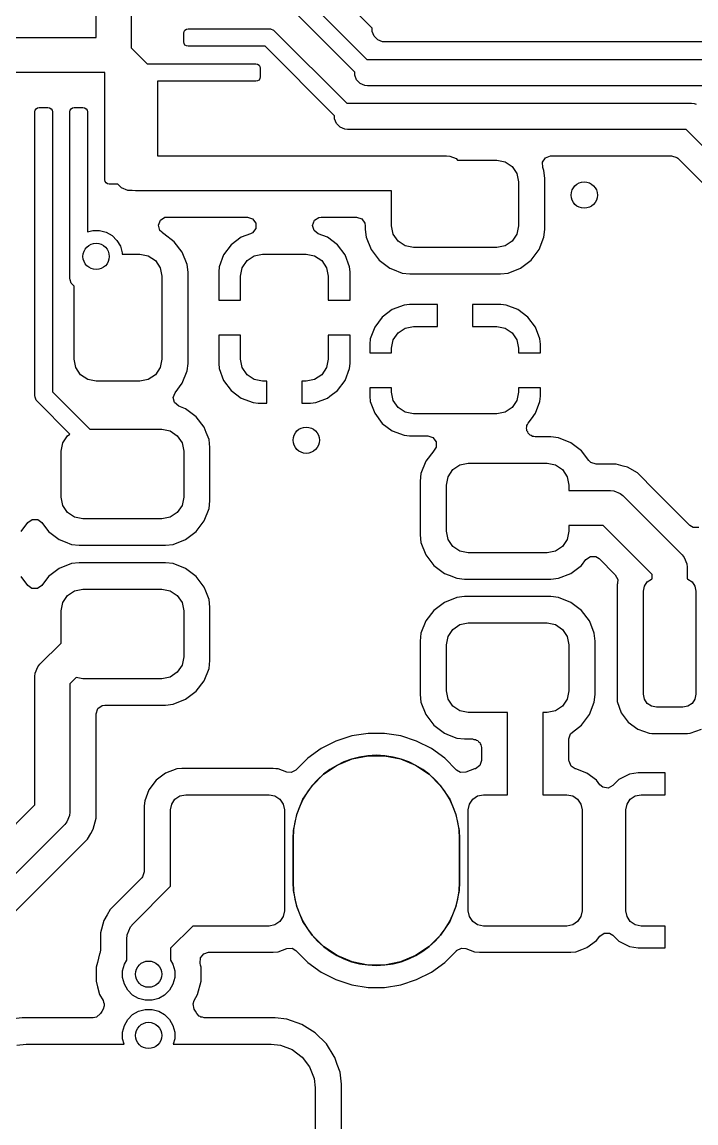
# Model space of a CAD drawing. Extents: x 0.23 to 2.17, y 0.23 to 2.17.
# Drawn here: x 1.2935 to 1.5965, y 0.5354 to 1.0306 of the extents above; entities that cross this region are included whole.
import ezdxf

# ---------------------------------------------------------------- set-up
doc = ezdxf.new("R2010")
doc.units = 0
doc.header["$MEASUREMENT"] = 0
doc.layers.add('BLACK', color=7, linetype='CONTINUOUS')

msp = doc.modelspace()

# ---------------------------------------------------------------- linework, layer by layer
at = {"layer": 'BLACK', "linetype": 'CONTINUOUS'}
for p, q in [((1.32677, 1.02362), (1.32677, 1.15354)), ((1.34252, 1.14173), (1.34252, 1.01901)), ((1.4509, 1.02778), (1.4275, 1.05118)), ((1.42011, 1.04215), (1.44851, 1.01375)), ((1.44303, 1.0081), (1.41569, 1.03543)), ((1.36614, 1.02559), (1.36629, 1.02634)), ((1.36614, 1.02165), (1.36614, 1.02559)), ((1.36629, 1.02634), (1.36672, 1.02698)), ((1.36672, 1.02698), (1.36736, 1.02741)), ((1.36736, 1.02741), (1.36811, 1.02756)), ((1.36811, 1.02756), (1.39862, 1.02756)), ((1.39862, 1.02756), (1.40438, 1.02756)), ((1.40438, 1.02756), (1.40515, 1.02748)), ((1.40515, 1.02748), (1.40657, 1.0269)), ((1.40657, 1.0269), (1.40717, 1.02641)), ((1.40717, 1.02641), (1.43951, 0.99406)), ((1.4509, 1.02641), (1.4509, 1.02778)), ((1.45178, 1.02428), (1.4509, 1.02641)), ((1.1883, 1.02362), (1.32677, 1.02362)), ((1.36629, 1.0209), (1.36614, 1.02165)), ((1.36672, 1.02026), (1.36629, 1.0209)), ((1.36736, 1.01983), (1.36672, 1.02026)), ((1.45341, 1.02265), (1.45178, 1.02428)), ((1.45554, 1.02177), (1.45341, 1.02265)), ((1.45669, 1.02165), (1.45554, 1.02177)), ((1.87106, 1.02165), (1.45669, 1.02165)), ((1.34252, 1.01901), (1.34972, 1.01181)), ((1.36811, 1.01969), (1.36736, 1.01983)), ((1.38337, 1.01969), (1.36811, 1.01969)), ((1.40275, 1.01969), (1.38337, 1.01969)), ((1.43403, 0.98841), (1.40275, 1.01969)), ((1.34972, 1.01181), (1.38337, 1.01181)), ((1.38337, 1.01181), (1.39862, 1.01181)), ((1.39862, 1.01181), (1.39938, 1.01166)), ((1.39938, 1.01166), (1.40001, 1.01123)), ((1.40001, 1.01123), (1.40044, 1.0106)), ((1.40044, 1.0106), (1.40059, 1.00984)), ((1.44851, 1.01375), (1.44882, 1.01378)), ((1.44882, 1.01378), (1.64961, 1.01378)), ((1.33071, 1.00787), (1.25984, 1.00787)), ((1.33071, 0.99016), (1.33071, 1.00787)), ((1.40059, 1.00591), (1.40044, 1.00515)), ((1.40059, 1.00984), (1.40059, 1.00591)), ((1.44303, 1.00672), (1.44303, 1.0081)), ((1.44391, 1.00459), (1.44303, 1.00672)), ((1.36811, 1.00394), (1.35433, 1.00394)), ((1.35433, 1.00394), (1.35433, 0.99016)), ((1.39862, 1.00394), (1.36811, 1.00394)), ((1.39938, 1.00409), (1.39862, 1.00394)), ((1.40001, 1.00451), (1.39938, 1.00409)), ((1.40044, 1.00515), (1.40001, 1.00451)), ((1.44554, 1.00296), (1.44391, 1.00459)), ((1.44767, 1.00208), (1.44554, 1.00296)), ((1.44882, 1.00197), (1.44767, 1.00208)), ((1.64716, 1.00197), (1.44882, 1.00197)), ((1.29921, 0.99016), (1.29936, 0.99091)), ((1.29936, 0.99091), (1.29979, 0.99155)), ((1.29979, 0.99155), (1.30043, 0.99198)), ((1.30043, 0.99198), (1.30118, 0.99213)), ((1.30118, 0.99213), (1.30512, 0.99213)), ((1.30512, 0.99213), (1.30587, 0.99198)), ((1.30587, 0.99198), (1.30651, 0.99155)), ((1.30651, 0.99155), (1.30694, 0.99091)), ((1.30694, 0.99091), (1.30709, 0.99016)), ((1.31496, 0.99016), (1.31511, 0.99091)), ((1.31511, 0.99091), (1.31554, 0.99155)), ((1.31554, 0.99155), (1.31618, 0.99198)), ((1.31618, 0.99198), (1.31693, 0.99213)), ((1.31693, 0.99213), (1.32087, 0.99213)), ((1.32087, 0.99213), (1.32162, 0.99198)), ((1.32162, 0.99198), (1.32226, 0.99155)), ((1.32226, 0.99155), (1.32268, 0.99091)), ((1.32268, 0.99091), (1.32283, 0.99016)), ((1.43951, 0.99406), (1.43982, 0.99409)), ((1.43982, 0.99409), (1.59449, 0.99409)), ((1.59449, 0.99409), (1.59564, 0.99398)), ((1.59564, 0.99398), (1.59652, 0.99362)), ((1.29921, 0.9749), (1.29921, 0.99016)), ((1.30709, 0.99016), (1.30709, 0.9749)), ((1.31496, 0.9749), (1.31496, 0.99016)), ((1.32283, 0.99016), (1.32283, 0.9749)), ((1.33071, 0.95965), (1.33071, 0.99016)), ((1.35433, 0.99016), (1.35433, 0.97047)), ((1.43403, 0.98704), (1.43403, 0.98841)), ((1.43491, 0.98491), (1.43403, 0.98704)), ((1.43654, 0.98328), (1.43491, 0.98491)), ((1.43867, 0.9824), (1.43654, 0.98328)), ((1.43982, 0.98228), (1.43867, 0.9824)), ((1.59204, 0.98228), (1.43982, 0.98228)), ((1.6974, 0.87693), (1.59204, 0.98228)), ((1.29921, 0.8627), (1.29921, 0.9749)), ((1.30709, 0.9749), (1.30709, 0.86433)), ((1.31496, 0.91535), (1.31496, 0.9749)), ((1.32283, 0.9749), (1.32283, 0.93627)), ((1.35433, 0.97047), (1.48425, 0.97047)), ((1.48425, 0.97047), (1.48579, 0.97032)), ((1.48579, 0.97032), (1.48863, 0.96915)), ((1.48863, 0.96915), (1.48927, 0.9685)), ((1.48927, 0.9685), (1.50689, 0.9685)), ((1.50689, 0.9685), (1.51066, 0.96775)), ((1.51066, 0.96775), (1.51385, 0.96562)), ((1.51385, 0.96562), (1.51598, 0.96243)), ((1.52749, 0.96753), (1.52878, 0.96956)), ((1.52764, 0.96513), (1.52749, 0.96753)), ((1.52878, 0.96956), (1.53102, 0.97045)), ((1.53102, 0.97045), (1.53126, 0.97045)), ((1.53126, 0.97045), (1.58553, 0.97045)), ((1.58553, 0.97045), (1.58782, 0.96971)), ((1.58782, 0.96971), (1.58828, 0.96931)), ((1.58828, 0.96931), (1.69068, 0.86691)), ((1.51598, 0.96243), (1.51673, 0.95866)), ((1.52814, 0.96384), (1.52764, 0.96513)), ((1.52856, 0.96036), (1.52814, 0.96384)), ((1.33086, 0.95889), (1.33071, 0.95965)), ((1.33129, 0.95825), (1.33086, 0.95889)), ((1.33192, 0.95783), (1.33129, 0.95825)), ((1.33268, 0.95768), (1.33192, 0.95783)), ((1.33652, 0.95768), (1.33268, 0.95768)), ((1.33815, 0.95605), (1.33652, 0.95768)), ((1.34098, 0.95488), (1.33815, 0.95605)), ((1.51673, 0.95866), (1.51673, 0.93898)), ((1.52856, 0.93728), (1.52856, 0.96036)), ((1.34295, 0.95488), (1.34098, 0.95488)), ((1.34449, 0.95472), (1.34295, 0.95488)), ((1.45965, 0.95472), (1.34449, 0.95472)), ((1.45965, 0.93898), (1.45965, 0.95472)), ((1.35481, 0.93924), (1.3557, 0.94148)), ((1.3557, 0.94148), (1.35773, 0.94277)), ((1.35773, 0.94277), (1.3587, 0.94289)), ((1.3587, 0.94289), (1.39484, 0.94289)), ((1.39484, 0.94289), (1.39713, 0.94215)), ((1.39713, 0.94215), (1.39855, 0.9402)), ((1.4241, 0.93916), (1.42494, 0.94142)), ((1.42494, 0.94142), (1.42695, 0.94275)), ((1.42695, 0.94275), (1.428, 0.94289)), ((1.428, 0.94289), (1.44392, 0.94289)), ((1.44392, 0.94289), (1.44621, 0.94215)), ((1.44621, 0.94215), (1.44762, 0.9402)), ((1.32283, 0.93627), (1.32523, 0.93691)), ((1.32523, 0.93691), (1.32831, 0.93691)), ((1.32831, 0.93691), (1.33129, 0.93611)), ((1.33129, 0.93611), (1.33396, 0.93457)), ((1.35542, 0.9369), (1.35481, 0.93924)), ((1.35699, 0.93561), (1.35542, 0.9369)), ((1.39855, 0.93779), (1.39713, 0.93584)), ((1.39855, 0.9402), (1.39855, 0.93779)), ((1.42475, 0.93684), (1.4241, 0.93916)), ((1.42663, 0.93534), (1.42475, 0.93684)), ((1.44762, 0.9402), (1.44781, 0.939)), ((1.44781, 0.939), (1.44781, 0.93728)), ((1.44781, 0.93728), (1.44823, 0.9338)), ((1.46039, 0.93521), (1.45965, 0.93898)), ((1.51673, 0.93898), (1.51598, 0.93521)), ((1.52814, 0.9338), (1.52856, 0.93728)), ((1.33396, 0.93457), (1.33614, 0.93239)), ((1.33614, 0.93239), (1.33768, 0.92972)), ((1.35695, 0.93554), (1.35699, 0.93561)), ((1.35718, 0.93541), (1.35695, 0.93554)), ((1.36193, 0.93181), (1.35718, 0.93541)), ((1.35718, 0.93541), (1.35718, 0.93541)), ((1.36553, 0.92706), (1.36193, 0.93181)), ((1.39204, 0.93379), (1.38751, 0.9304)), ((1.3962, 0.93534), (1.39204, 0.93379)), ((1.39204, 0.93379), (1.39204, 0.93379)), ((1.39713, 0.93584), (1.3962, 0.93534)), ((1.43079, 0.93379), (1.42663, 0.93534)), ((1.43532, 0.9304), (1.43079, 0.93379)), ((1.43079, 0.93379), (1.43079, 0.93379)), ((1.44823, 0.9338), (1.45042, 0.92825)), ((1.46253, 0.93202), (1.46039, 0.93521)), ((1.46572, 0.92988), (1.46253, 0.93202)), ((1.51385, 0.93202), (1.51066, 0.92988)), ((1.51598, 0.93521), (1.51385, 0.93202)), ((1.52596, 0.92825), (1.52814, 0.9338)), ((1.33768, 0.92972), (1.33848, 0.92674)), ((1.33848, 0.92674), (1.33848, 0.92618)), ((1.33848, 0.92618), (1.34646, 0.92618)), ((1.34646, 0.92618), (1.35022, 0.92543)), ((1.36771, 0.92152), (1.36553, 0.92706)), ((1.38751, 0.9304), (1.38412, 0.92587)), ((1.38751, 0.9304), (1.38751, 0.9304)), ((1.39781, 0.92543), (1.40157, 0.92618)), ((1.40157, 0.92618), (1.42126, 0.92618)), ((1.42126, 0.92618), (1.42503, 0.92543)), ((1.43871, 0.92587), (1.43532, 0.9304)), ((1.43532, 0.9304), (1.43532, 0.9304)), ((1.45042, 0.92825), (1.45042, 0.92825)), ((1.45042, 0.92825), (1.45042, 0.92825)), ((1.45042, 0.92825), (1.45402, 0.92351)), ((1.46949, 0.92913), (1.46572, 0.92988)), ((1.50689, 0.92913), (1.46949, 0.92913)), ((1.51066, 0.92988), (1.50689, 0.92913)), ((1.52236, 0.92351), (1.52596, 0.92825)), ((1.35022, 0.92543), (1.35342, 0.9233)), ((1.35342, 0.9233), (1.35555, 0.92011)), ((1.36813, 0.91804), (1.36771, 0.92152)), ((1.38412, 0.92587), (1.38214, 0.92057)), ((1.38412, 0.92587), (1.38412, 0.92587)), ((1.39248, 0.92011), (1.39462, 0.9233)), ((1.39462, 0.9233), (1.39781, 0.92543)), ((1.42503, 0.92543), (1.42822, 0.9233)), ((1.42822, 0.9233), (1.43035, 0.92011)), ((1.44069, 0.92057), (1.43871, 0.92587)), ((1.43871, 0.92587), (1.43871, 0.92587)), ((1.45402, 0.92351), (1.45877, 0.91991)), ((1.51761, 0.91991), (1.52236, 0.92351)), ((1.35555, 0.92011), (1.3563, 0.91634)), ((1.3563, 0.91634), (1.3563, 0.87894)), ((1.36813, 0.87724), (1.36813, 0.91804)), ((1.38214, 0.92057), (1.38189, 0.91822)), ((1.38189, 0.91822), (1.38189, 0.90551)), ((1.38214, 0.92057), (1.38214, 0.92057)), ((1.39173, 0.91634), (1.39248, 0.92011)), ((1.39173, 0.90551), (1.39173, 0.91634)), ((1.43035, 0.92011), (1.4311, 0.91634)), ((1.4311, 0.91634), (1.4311, 0.90551)), ((1.44094, 0.91822), (1.44069, 0.92057)), ((1.44069, 0.92057), (1.44069, 0.92057)), ((1.44094, 0.90551), (1.44094, 0.91822)), ((1.45877, 0.91991), (1.45877, 0.91991)), ((1.45877, 0.91991), (1.45877, 0.91991)), ((1.45877, 0.91991), (1.46006, 0.9194)), ((1.46006, 0.9194), (1.46431, 0.91772)), ((1.46431, 0.91772), (1.46779, 0.9173)), ((1.46779, 0.9173), (1.46779, 0.9173)), ((1.46779, 0.9173), (1.50859, 0.9173)), ((1.50859, 0.9173), (1.51207, 0.91772)), ((1.50859, 0.9173), (1.50859, 0.9173)), ((1.51207, 0.91772), (1.51761, 0.91991)), ((1.31504, 0.91459), (1.31496, 0.91535)), ((1.31562, 0.91317), (1.31504, 0.91459)), ((1.31611, 0.91257), (1.31562, 0.91317)), ((1.31693, 0.91176), (1.31611, 0.91257)), ((1.31693, 0.87894), (1.31693, 0.91176)), ((1.38189, 0.90551), (1.38189, 0.90551)), ((1.38189, 0.90551), (1.39173, 0.90551)), ((1.4311, 0.90551), (1.44094, 0.90551)), ((1.44094, 0.90551), (1.44094, 0.90551)), ((1.45996, 0.90131), (1.45543, 0.89792)), ((1.46526, 0.90329), (1.45996, 0.90131)), ((1.45996, 0.90131), (1.45996, 0.90131)), ((1.46761, 0.90354), (1.46526, 0.90329)), ((1.46526, 0.90329), (1.46526, 0.90329)), ((1.48031, 0.90354), (1.46761, 0.90354)), ((1.48031, 0.8937), (1.48031, 0.90354)), ((1.48031, 0.90354), (1.48031, 0.90354)), ((1.50877, 0.90354), (1.49606, 0.90354)), ((1.49606, 0.90354), (1.49606, 0.90354)), ((1.49606, 0.90354), (1.49606, 0.8937)), ((1.51112, 0.90329), (1.50877, 0.90354)), ((1.51642, 0.90131), (1.51112, 0.90329)), ((1.51112, 0.90329), (1.51112, 0.90329)), ((1.52095, 0.89792), (1.51642, 0.90131)), ((1.51642, 0.90131), (1.51642, 0.90131)), ((1.45543, 0.89792), (1.45203, 0.89339)), ((1.45543, 0.89792), (1.45543, 0.89792)), ((1.52434, 0.89339), (1.52095, 0.89792)), ((1.52095, 0.89792), (1.52095, 0.89792)), ((1.45203, 0.89339), (1.45006, 0.88809)), ((1.45203, 0.89339), (1.45203, 0.89339)), ((1.46253, 0.89082), (1.46572, 0.89295)), ((1.46572, 0.89295), (1.46949, 0.8937)), ((1.46949, 0.8937), (1.48031, 0.8937)), ((1.49606, 0.8937), (1.50689, 0.8937)), ((1.50689, 0.8937), (1.51066, 0.89295)), ((1.51066, 0.89295), (1.51385, 0.89082)), ((1.52632, 0.88809), (1.52434, 0.89339)), ((1.52434, 0.89339), (1.52434, 0.89339)), ((1.39173, 0.88976), (1.38189, 0.88976)), ((1.38189, 0.88976), (1.38189, 0.88976)), ((1.38189, 0.88976), (1.38189, 0.87705)), ((1.39173, 0.87894), (1.39173, 0.88976)), ((1.44094, 0.88976), (1.4311, 0.88976)), ((1.4311, 0.88976), (1.4311, 0.87894)), ((1.44094, 0.88976), (1.44094, 0.88976)), ((1.44094, 0.88574), (1.44094, 0.88976)), ((1.45006, 0.88809), (1.4498, 0.88574)), ((1.45006, 0.88809), (1.45006, 0.88809)), ((1.45965, 0.88386), (1.46039, 0.88762)), ((1.46039, 0.88762), (1.46253, 0.89082)), ((1.51385, 0.89082), (1.51598, 0.88762)), ((1.51598, 0.88762), (1.51673, 0.88386)), ((1.52657, 0.88574), (1.52632, 0.88809)), ((1.52632, 0.88809), (1.52632, 0.88809)), ((1.44094, 0.87705), (1.44094, 0.88574)), ((1.4498, 0.88574), (1.4498, 0.88189)), ((1.4498, 0.88189), (1.4498, 0.88189)), ((1.4498, 0.88189), (1.45965, 0.88189)), ((1.45965, 0.88189), (1.45965, 0.88386)), ((1.51673, 0.88386), (1.51673, 0.88189)), ((1.51673, 0.88189), (1.52657, 0.88189)), ((1.52657, 0.88189), (1.52657, 0.88574)), ((1.52657, 0.88189), (1.52657, 0.88189)), ((1.31768, 0.87517), (1.31693, 0.87894)), ((1.3563, 0.87894), (1.35555, 0.87517)), ((1.36771, 0.87376), (1.36811, 0.87705)), ((1.36811, 0.87705), (1.36813, 0.87724)), ((1.38189, 0.87705), (1.38189, 0.87705)), ((1.38189, 0.87705), (1.38214, 0.87471)), ((1.39248, 0.87517), (1.39173, 0.87894)), ((1.4311, 0.87894), (1.43035, 0.87517)), ((1.44069, 0.87471), (1.44094, 0.87705)), ((1.31981, 0.87198), (1.31768, 0.87517)), ((1.32301, 0.86984), (1.31981, 0.87198)), ((1.35342, 0.87198), (1.35022, 0.86984)), ((1.35555, 0.87517), (1.35342, 0.87198)), ((1.36553, 0.86821), (1.36771, 0.87376)), ((1.38214, 0.87471), (1.38214, 0.87471)), ((1.38214, 0.87471), (1.38412, 0.86941)), ((1.39462, 0.87198), (1.39248, 0.87517)), ((1.39781, 0.86984), (1.39462, 0.87198)), ((1.42822, 0.87198), (1.42503, 0.86984)), ((1.43035, 0.87517), (1.42822, 0.87198)), ((1.43871, 0.86941), (1.44069, 0.87471)), ((1.44069, 0.87471), (1.44069, 0.87471)), ((1.32677, 0.86909), (1.32301, 0.86984)), ((1.34646, 0.86909), (1.32677, 0.86909)), ((1.35022, 0.86984), (1.34646, 0.86909)), ((1.36224, 0.86388), (1.36553, 0.86821)), ((1.38412, 0.86941), (1.38412, 0.86941)), ((1.38412, 0.86941), (1.38751, 0.86487)), ((1.40157, 0.86909), (1.39781, 0.86984)), ((1.40354, 0.86909), (1.40157, 0.86909)), ((1.40354, 0.85925), (1.40354, 0.86909)), ((1.42126, 0.86909), (1.41929, 0.86909)), ((1.41929, 0.86909), (1.41929, 0.85925)), ((1.42503, 0.86984), (1.42126, 0.86909)), ((1.43532, 0.86487), (1.43871, 0.86941)), ((1.43871, 0.86941), (1.43871, 0.86941)), ((1.29929, 0.86193), (1.29921, 0.8627)), ((1.29988, 0.86051), (1.29929, 0.86193)), ((1.30709, 0.86433), (1.32397, 0.84744)), ((1.36145, 0.86176), (1.36224, 0.86388)), ((1.36205, 0.85943), (1.36145, 0.86176)), ((1.38751, 0.86487), (1.38751, 0.86487)), ((1.38751, 0.86487), (1.39204, 0.86148)), ((1.43079, 0.86148), (1.43187, 0.86229)), ((1.43187, 0.86229), (1.43532, 0.86487)), ((1.43532, 0.86487), (1.43532, 0.86487)), ((1.45965, 0.86614), (1.4498, 0.86614)), ((1.4498, 0.86614), (1.4498, 0.86614)), ((1.4498, 0.86614), (1.4498, 0.86229)), ((1.4498, 0.86229), (1.4498, 0.86229)), ((1.4498, 0.86229), (1.45006, 0.85995)), ((1.45965, 0.86417), (1.45965, 0.86614)), ((1.46039, 0.86041), (1.45965, 0.86417)), ((1.51673, 0.86417), (1.51598, 0.86041)), ((1.52657, 0.86614), (1.51673, 0.86614)), ((1.51673, 0.86614), (1.51673, 0.86417)), ((1.52632, 0.85995), (1.52657, 0.86229)), ((1.52657, 0.86229), (1.52657, 0.86614)), ((1.52657, 0.86614), (1.52657, 0.86614)), ((1.30037, 0.85991), (1.29988, 0.86051)), ((1.31499, 0.84528), (1.30037, 0.85991)), ((1.36391, 0.85789), (1.36205, 0.85943)), ((1.36702, 0.85667), (1.36391, 0.85789)), ((1.37177, 0.85307), (1.36702, 0.85667)), ((1.36702, 0.85667), (1.36702, 0.85667)), ((1.36702, 0.85667), (1.36702, 0.85667)), ((1.39204, 0.86148), (1.39204, 0.86148)), ((1.39204, 0.86148), (1.39735, 0.8595)), ((1.39735, 0.8595), (1.39735, 0.8595)), ((1.39735, 0.8595), (1.39969, 0.85925)), ((1.39969, 0.85925), (1.40354, 0.85925)), ((1.40354, 0.85925), (1.40354, 0.85925)), ((1.41929, 0.85925), (1.41929, 0.85925)), ((1.41929, 0.85925), (1.42314, 0.85925)), ((1.42314, 0.85925), (1.42549, 0.8595)), ((1.42549, 0.8595), (1.43079, 0.86148)), ((1.42549, 0.8595), (1.42549, 0.8595)), ((1.43079, 0.86148), (1.43079, 0.86148)), ((1.45006, 0.85995), (1.45006, 0.85995)), ((1.45006, 0.85995), (1.45203, 0.85464)), ((1.46253, 0.85721), (1.46039, 0.86041)), ((1.46572, 0.85508), (1.46253, 0.85721)), ((1.51385, 0.85721), (1.51066, 0.85508)), ((1.51598, 0.86041), (1.51385, 0.85721)), ((1.52434, 0.85464), (1.52632, 0.85995)), ((1.52632, 0.85995), (1.52632, 0.85995)), ((1.37537, 0.84832), (1.37177, 0.85307)), ((1.45203, 0.85464), (1.45203, 0.85464)), ((1.45203, 0.85464), (1.45543, 0.85011)), ((1.46949, 0.85433), (1.46572, 0.85508)), ((1.50689, 0.85433), (1.46949, 0.85433)), ((1.51066, 0.85508), (1.50689, 0.85433)), ((1.52106, 0.85025), (1.52248, 0.85215)), ((1.52248, 0.85215), (1.52434, 0.85464)), ((1.52434, 0.85464), (1.52434, 0.85464)), ((1.32397, 0.84744), (1.3563, 0.84744)), ((1.3563, 0.84744), (1.36007, 0.84669)), ((1.37626, 0.84605), (1.37537, 0.84832)), ((1.37537, 0.84832), (1.37537, 0.84832)), ((1.37537, 0.84832), (1.37537, 0.84832)), ((1.45543, 0.85011), (1.45543, 0.85011)), ((1.45543, 0.85011), (1.45996, 0.84672)), ((1.52028, 0.84797), (1.52047, 0.84853)), ((1.52047, 0.84735), (1.52028, 0.84797)), ((1.52047, 0.84912), (1.52075, 0.84966)), ((1.52047, 0.84853), (1.52047, 0.84912)), ((1.52047, 0.84671), (1.52047, 0.84735)), ((1.52075, 0.84966), (1.52106, 0.85025)), ((1.31177, 0.84137), (1.31391, 0.84456)), ((1.31391, 0.84456), (1.31499, 0.84528)), ((1.36007, 0.84669), (1.36326, 0.84456)), ((1.36326, 0.84456), (1.36539, 0.84137)), ((1.37755, 0.84278), (1.37626, 0.84605)), ((1.37797, 0.8393), (1.37755, 0.84278)), ((1.45996, 0.84672), (1.45996, 0.84672)), ((1.45996, 0.84672), (1.46526, 0.84474)), ((1.46526, 0.84474), (1.46526, 0.84474)), ((1.46526, 0.84474), (1.46761, 0.84449)), ((1.46761, 0.84449), (1.47589, 0.84449)), ((1.47589, 0.84449), (1.47818, 0.84374)), ((1.47818, 0.84374), (1.4796, 0.84179)), ((1.52082, 0.84623), (1.52047, 0.84671)), ((1.52099, 0.84567), (1.52082, 0.84623)), ((1.52151, 0.84528), (1.52099, 0.84567)), ((1.52189, 0.84476), (1.52151, 0.84528)), ((1.52245, 0.84458), (1.52189, 0.84476)), ((1.52292, 0.84422), (1.52245, 0.84458)), ((1.52356, 0.84421), (1.52292, 0.84422)), ((1.52418, 0.84402), (1.52356, 0.84421)), ((1.53122, 0.84402), (1.52418, 0.84402)), ((1.53471, 0.8436), (1.53122, 0.84402)), ((1.53122, 0.84402), (1.53122, 0.84402)), ((1.54025, 0.84141), (1.53471, 0.8436)), ((1.31102, 0.8376), (1.31177, 0.84137)), ((1.31102, 0.81693), (1.31102, 0.8376)), ((1.36539, 0.84137), (1.36614, 0.8376)), ((1.36614, 0.8376), (1.36614, 0.81693)), ((1.37797, 0.81523), (1.37797, 0.8393)), ((1.47862, 0.83781), (1.47503, 0.83306)), ((1.47865, 0.83783), (1.47862, 0.83781)), ((1.47867, 0.83787), (1.47865, 0.83783)), ((1.47879, 0.83802), (1.47867, 0.83787)), ((1.4796, 0.83939), (1.47877, 0.83804)), ((1.47877, 0.83804), (1.47879, 0.83802)), ((1.4796, 0.84179), (1.4796, 0.83939)), ((1.545, 0.83781), (1.54025, 0.84141)), ((1.54025, 0.84141), (1.54025, 0.84141)), ((1.54025, 0.84141), (1.54025, 0.84141)), ((1.54836, 0.83338), (1.545, 0.83781)), ((1.47503, 0.83306), (1.47284, 0.82752)), ((1.47503, 0.83306), (1.47503, 0.83306)), ((1.49033, 0.83144), (1.49409, 0.83219)), ((1.49409, 0.83219), (1.52953, 0.83219)), ((1.52953, 0.83219), (1.53329, 0.83144)), ((1.54845, 0.83326), (1.54836, 0.83338)), ((1.54927, 0.83246), (1.54845, 0.83326)), ((1.55156, 0.83171), (1.54927, 0.83246)), ((1.47284, 0.82752), (1.47242, 0.82404)), ((1.485, 0.82611), (1.48713, 0.8293)), ((1.48713, 0.8293), (1.49033, 0.83144)), ((1.53329, 0.83144), (1.53649, 0.8293)), ((1.53649, 0.8293), (1.53862, 0.82611)), ((1.56066, 0.83171), (1.55156, 0.83171)), ((1.56066, 0.83171), (1.56066, 0.83171)), ((1.56373, 0.83089), (1.56066, 0.83171)), ((1.56568, 0.83037), (1.56373, 0.83089)), ((1.57017, 0.82778), (1.56568, 0.83037)), ((1.56568, 0.83037), (1.56568, 0.83037)), ((1.57833, 0.81961), (1.57017, 0.82778)), ((1.57017, 0.82778), (1.57017, 0.82778)), ((1.57017, 0.82778), (1.57017, 0.82778)), ((1.47242, 0.82404), (1.47242, 0.79998)), ((1.48425, 0.82234), (1.485, 0.82611)), ((1.48425, 0.80167), (1.48425, 0.82234)), ((1.53862, 0.82611), (1.53937, 0.82234)), ((1.53937, 0.82234), (1.53937, 0.81988)), ((1.53937, 0.81988), (1.55807, 0.81988)), ((1.55807, 0.81988), (1.55961, 0.81973)), ((1.55961, 0.81973), (1.56245, 0.81855)), ((1.56245, 0.81855), (1.56364, 0.81758)), ((1.56364, 0.81758), (1.59021, 0.791)), ((1.59374, 0.80421), (1.57833, 0.81961)), ((1.31177, 0.81316), (1.31102, 0.81693)), ((1.31391, 0.80997), (1.31177, 0.81316)), ((1.36539, 0.81316), (1.36326, 0.80997)), ((1.36614, 0.81693), (1.36539, 0.81316)), ((1.37755, 0.81175), (1.37797, 0.81523)), ((1.3171, 0.80784), (1.31391, 0.80997)), ((1.32087, 0.80709), (1.3171, 0.80784)), ((1.36007, 0.80784), (1.3563, 0.80709)), ((1.36326, 0.80997), (1.36007, 0.80784)), ((1.37537, 0.80621), (1.37755, 0.81175)), ((1.29303, 0.80146), (1.29611, 0.80552)), ((1.29611, 0.80552), (1.29808, 0.8069)), ((1.29808, 0.8069), (1.30049, 0.80685)), ((1.30049, 0.80685), (1.30232, 0.80552)), ((1.30232, 0.80552), (1.3054, 0.80146)), ((1.3563, 0.80709), (1.32087, 0.80709)), ((1.37177, 0.80146), (1.37537, 0.80621)), ((1.55481, 0.80413), (1.53937, 0.80413)), ((1.53937, 0.80413), (1.53937, 0.80167)), ((1.57677, 0.78217), (1.55481, 0.80413)), ((1.59529, 0.80325), (1.59374, 0.80421)), ((1.5977, 0.80325), (1.59529, 0.80325)), ((1.3054, 0.80146), (1.31014, 0.79786)), ((1.31014, 0.79786), (1.31014, 0.79786)), ((1.31014, 0.79786), (1.31014, 0.79786)), ((1.31014, 0.79786), (1.31292, 0.79677)), ((1.36148, 0.79567), (1.36702, 0.79786)), ((1.36702, 0.79786), (1.37177, 0.80146)), ((1.47242, 0.79998), (1.47284, 0.79649)), ((1.485, 0.79791), (1.48425, 0.80167)), ((1.48713, 0.79471), (1.485, 0.79791)), ((1.53862, 0.79791), (1.53649, 0.79471)), ((1.53937, 0.80167), (1.53862, 0.79791)), ((1.31292, 0.79677), (1.31569, 0.79567)), ((1.31569, 0.79567), (1.31917, 0.79526)), ((1.31917, 0.79526), (1.31917, 0.79526)), ((1.31917, 0.79526), (1.358, 0.79526)), ((1.358, 0.79526), (1.36148, 0.79567)), ((1.358, 0.79526), (1.358, 0.79526)), ((1.47284, 0.79649), (1.47503, 0.79095)), ((1.49033, 0.79258), (1.48713, 0.79471)), ((1.49409, 0.79183), (1.49033, 0.79258)), ((1.53329, 0.79258), (1.52953, 0.79183)), ((1.53649, 0.79471), (1.53329, 0.79258)), ((1.31917, 0.78742), (1.31569, 0.787)), ((1.358, 0.78742), (1.31917, 0.78742)), ((1.31917, 0.78742), (1.31917, 0.78742)), ((1.36148, 0.787), (1.358, 0.78742)), ((1.358, 0.78742), (1.358, 0.78742)), ((1.47503, 0.79095), (1.47503, 0.79095)), ((1.47503, 0.79095), (1.47503, 0.79095)), ((1.47503, 0.79095), (1.47863, 0.7862)), ((1.52953, 0.79183), (1.49409, 0.79183)), ((1.545, 0.7862), (1.54704, 0.7889)), ((1.54704, 0.7889), (1.54902, 0.79028)), ((1.54902, 0.79028), (1.55143, 0.79023)), ((1.55143, 0.79023), (1.55291, 0.78931)), ((1.55291, 0.78931), (1.5602, 0.78201)), ((1.59021, 0.791), (1.59119, 0.78981)), ((1.59119, 0.78981), (1.59237, 0.78697)), ((1.31014, 0.78482), (1.3054, 0.78122)), ((1.31569, 0.787), (1.31014, 0.78482)), ((1.31014, 0.78482), (1.31014, 0.78482)), ((1.36702, 0.78482), (1.36148, 0.787)), ((1.37177, 0.78122), (1.36702, 0.78482)), ((1.36702, 0.78482), (1.36702, 0.78482)), ((1.36702, 0.78482), (1.36702, 0.78482)), ((1.47863, 0.7862), (1.48337, 0.7826)), ((1.48337, 0.7826), (1.48337, 0.7826)), ((1.48337, 0.7826), (1.48337, 0.7826)), ((1.48337, 0.7826), (1.48547, 0.78177)), ((1.53471, 0.78042), (1.54025, 0.7826)), ((1.54025, 0.7826), (1.545, 0.7862)), ((1.59237, 0.78697), (1.59252, 0.78543)), ((1.59252, 0.78543), (1.59252, 0.78012)), ((1.29611, 0.77716), (1.29303, 0.78122)), ((1.3054, 0.78122), (1.30232, 0.77716)), ((1.3054, 0.78122), (1.3054, 0.78122)), ((1.37537, 0.77647), (1.37177, 0.78122)), ((1.48547, 0.78177), (1.48891, 0.78042)), ((1.48891, 0.78042), (1.4924, 0.78)), ((1.4924, 0.78), (1.4924, 0.78)), ((1.4924, 0.78), (1.53122, 0.78)), ((1.53122, 0.78), (1.53471, 0.78042)), ((1.53122, 0.78), (1.53122, 0.78)), ((1.5602, 0.78201), (1.5613, 0.77986)), ((1.56112, 0.77794), (1.561, 0.77674)), ((1.56113, 0.77797), (1.56112, 0.77794)), ((1.56112, 0.77794), (1.56112, 0.77794)), ((1.56117, 0.77817), (1.56113, 0.77799)), ((1.56113, 0.77799), (1.56113, 0.77797)), ((1.5613, 0.77986), (1.56114, 0.77818)), ((1.56114, 0.77818), (1.56117, 0.77817)), ((1.57328, 0.77687), (1.57456, 0.77878)), ((1.57456, 0.77878), (1.57648, 0.78006)), ((1.57648, 0.78006), (1.57677, 0.78012)), ((1.57677, 0.78012), (1.57677, 0.78217)), ((1.59252, 0.78012), (1.59281, 0.78006)), ((1.59281, 0.78006), (1.59473, 0.77878)), ((1.59473, 0.77878), (1.59601, 0.77687)), ((1.29793, 0.77583), (1.29611, 0.77716)), ((1.30034, 0.77578), (1.29793, 0.77583)), ((1.30232, 0.77716), (1.30034, 0.77578)), ((1.31177, 0.76951), (1.31391, 0.77271)), ((1.31391, 0.77271), (1.3171, 0.77484)), ((1.3171, 0.77484), (1.32087, 0.77559)), ((1.32087, 0.77559), (1.3563, 0.77559)), ((1.3563, 0.77559), (1.36007, 0.77484)), ((1.36007, 0.77484), (1.36326, 0.77271)), ((1.36326, 0.77271), (1.36539, 0.76951)), ((1.3761, 0.77463), (1.37537, 0.77647)), ((1.37537, 0.77647), (1.37537, 0.77647)), ((1.37537, 0.77647), (1.37537, 0.77647)), ((1.37755, 0.77093), (1.3761, 0.77463)), ((1.561, 0.77674), (1.561, 0.72621)), ((1.57283, 0.77461), (1.57328, 0.77687)), ((1.57283, 0.72835), (1.57283, 0.77461)), ((1.59601, 0.77687), (1.59646, 0.77461)), ((1.59646, 0.77461), (1.59646, 0.72835)), ((1.31102, 0.76575), (1.31177, 0.76951)), ((1.36539, 0.76951), (1.36614, 0.76575)), ((1.37797, 0.76744), (1.37755, 0.77093)), ((1.48337, 0.76956), (1.47863, 0.76596)), ((1.48891, 0.77175), (1.48337, 0.76956)), ((1.48337, 0.76956), (1.48337, 0.76956)), ((1.4924, 0.77217), (1.48891, 0.77175)), ((1.53122, 0.77217), (1.4924, 0.77217)), ((1.4924, 0.77217), (1.4924, 0.77217)), ((1.53471, 0.77175), (1.53122, 0.77217)), ((1.53122, 0.77217), (1.53122, 0.77217)), ((1.54025, 0.76956), (1.53471, 0.77175)), ((1.545, 0.76596), (1.54025, 0.76956)), ((1.54025, 0.76956), (1.54025, 0.76956)), ((1.54025, 0.76956), (1.54025, 0.76956)), ((1.31102, 0.75129), (1.31102, 0.76575)), ((1.36614, 0.76575), (1.36614, 0.74508)), ((1.37797, 0.74338), (1.37797, 0.76744)), ((1.47862, 0.76596), (1.47503, 0.76121)), ((1.47863, 0.76596), (1.47862, 0.76596)), ((1.5486, 0.76121), (1.545, 0.76596)), ((1.47503, 0.76121), (1.47284, 0.75567)), ((1.47503, 0.76121), (1.47503, 0.76121)), ((1.48713, 0.75745), (1.49033, 0.75959)), ((1.49033, 0.75959), (1.49409, 0.76033)), ((1.49409, 0.76033), (1.52953, 0.76033)), ((1.52953, 0.76033), (1.53329, 0.75959)), ((1.53329, 0.75959), (1.53649, 0.75745)), ((1.54917, 0.75977), (1.5486, 0.76121)), ((1.5486, 0.76121), (1.5486, 0.76121)), ((1.5486, 0.76121), (1.5486, 0.76121)), ((1.55078, 0.75567), (1.54917, 0.75977)), ((1.47284, 0.75567), (1.47242, 0.75219)), ((1.48425, 0.75049), (1.485, 0.75426)), ((1.485, 0.75426), (1.48713, 0.75745)), ((1.53649, 0.75745), (1.53862, 0.75426)), ((1.53862, 0.75426), (1.53937, 0.75049)), ((1.5512, 0.75219), (1.55078, 0.75567)), ((1.30152, 0.74179), (1.31102, 0.75129)), ((1.47242, 0.75219), (1.47242, 0.72813)), ((1.48425, 0.72982), (1.48425, 0.75049)), ((1.53937, 0.75049), (1.53937, 0.72982)), ((1.5512, 0.72813), (1.5512, 0.75219)), ((1.36614, 0.74508), (1.36539, 0.74131)), ((1.37755, 0.7399), (1.37797, 0.74338)), ((1.29936, 0.73776), (1.30054, 0.7406)), ((1.30054, 0.7406), (1.30152, 0.74179)), ((1.36326, 0.73812), (1.36007, 0.73599)), ((1.36539, 0.74131), (1.36326, 0.73812)), ((1.37537, 0.73436), (1.37755, 0.7399)), ((1.29921, 0.73622), (1.29936, 0.73776)), ((1.29921, 0.67846), (1.29921, 0.73622)), ((1.31784, 0.73584), (1.31496, 0.73296)), ((1.31496, 0.73296), (1.31496, 0.6752)), ((1.32087, 0.73524), (1.31784, 0.73584)), ((1.3563, 0.73524), (1.32087, 0.73524)), ((1.36007, 0.73599), (1.3563, 0.73524)), ((1.37177, 0.72961), (1.37537, 0.73436)), ((1.36702, 0.72601), (1.37177, 0.72961)), ((1.47242, 0.72813), (1.47284, 0.72464)), ((1.485, 0.72606), (1.48425, 0.72982)), ((1.53937, 0.72982), (1.53862, 0.72606)), ((1.55078, 0.72464), (1.5512, 0.72813)), ((1.57328, 0.72609), (1.57283, 0.72835)), ((1.59646, 0.72835), (1.59601, 0.72609)), ((1.32754, 0.7218), (1.32948, 0.72321)), ((1.32948, 0.72321), (1.33069, 0.72341)), ((1.33069, 0.72341), (1.358, 0.72341)), ((1.358, 0.72341), (1.36148, 0.72382)), ((1.358, 0.72341), (1.358, 0.72341)), ((1.36148, 0.72382), (1.36702, 0.72601)), ((1.47284, 0.72464), (1.47503, 0.7191)), ((1.48713, 0.72286), (1.485, 0.72606)), ((1.53862, 0.72606), (1.53649, 0.72286)), ((1.5486, 0.7191), (1.55078, 0.72464)), ((1.561, 0.72621), (1.56112, 0.72501)), ((1.56112, 0.72501), (1.56112, 0.72501)), ((1.56112, 0.72501), (1.56288, 0.71997)), ((1.57456, 0.72417), (1.57328, 0.72609)), ((1.57648, 0.72289), (1.57456, 0.72417)), ((1.59473, 0.72417), (1.59281, 0.72289)), ((1.59601, 0.72609), (1.59473, 0.72417)), ((1.32679, 0.71951), (1.32754, 0.7218)), ((1.32679, 0.6726), (1.32679, 0.71951)), ((1.47503, 0.7191), (1.47503, 0.7191)), ((1.47503, 0.7191), (1.47503, 0.7191)), ((1.47503, 0.7191), (1.47863, 0.71435)), ((1.49033, 0.72073), (1.48713, 0.72286)), ((1.49409, 0.71998), (1.49033, 0.72073)), ((1.51181, 0.71998), (1.49409, 0.71998)), ((1.51181, 0.68307), (1.51181, 0.71998)), ((1.52953, 0.71998), (1.52756, 0.71998)), ((1.52756, 0.71998), (1.52756, 0.68307)), ((1.53329, 0.72073), (1.52953, 0.71998)), ((1.53649, 0.72286), (1.53329, 0.72073)), ((1.545, 0.71435), (1.5486, 0.7191)), ((1.56288, 0.71997), (1.56606, 0.71566)), ((1.57874, 0.72244), (1.57648, 0.72289)), ((1.59055, 0.72244), (1.57874, 0.72244)), ((1.59281, 0.72289), (1.59055, 0.72244)), ((1.47863, 0.71435), (1.48337, 0.71075)), ((1.54093, 0.71127), (1.545, 0.71435)), ((1.56606, 0.71566), (1.56606, 0.71566)), ((1.56606, 0.71566), (1.56606, 0.71566)), ((1.56606, 0.71566), (1.56606, 0.71566)), ((1.56606, 0.71566), (1.56606, 0.71566)), ((1.56606, 0.71566), (1.57036, 0.71249)), ((1.44169, 0.70949), (1.43461, 0.70719)), ((1.44904, 0.71065), (1.44169, 0.70949)), ((1.45648, 0.71065), (1.44904, 0.71065)), ((1.44904, 0.71065), (1.44904, 0.71065)), ((1.46382, 0.70949), (1.45648, 0.71065)), ((1.45648, 0.71065), (1.45648, 0.71065)), ((1.4709, 0.70719), (1.46382, 0.70949)), ((1.48337, 0.71075), (1.48337, 0.71075)), ((1.48337, 0.71075), (1.48337, 0.71075)), ((1.48337, 0.71075), (1.48547, 0.70992)), ((1.48547, 0.70992), (1.48891, 0.70857)), ((1.48891, 0.70857), (1.4924, 0.70815)), ((1.4924, 0.70815), (1.49608, 0.70815)), ((1.49608, 0.70815), (1.49667, 0.70796)), ((1.53939, 0.70817), (1.54013, 0.71046)), ((1.53939, 0.69847), (1.53939, 0.70817)), ((1.54013, 0.71046), (1.54093, 0.71127)), ((1.57036, 0.71249), (1.57036, 0.71249)), ((1.57036, 0.71249), (1.57036, 0.71249)), ((1.57036, 0.71249), (1.57541, 0.71072)), ((1.57541, 0.71072), (1.5766, 0.71061)), ((1.5766, 0.71061), (1.5766, 0.71061)), ((1.5766, 0.71061), (1.5766, 0.71061)), ((1.5766, 0.71061), (1.59269, 0.71061)), ((1.59269, 0.71061), (1.59389, 0.71072)), ((1.59269, 0.71061), (1.59269, 0.71061)), ((1.59389, 0.71072), (1.59893, 0.71249)), ((1.42798, 0.70381), (1.42197, 0.69944)), ((1.43461, 0.70719), (1.42798, 0.70381)), ((1.47753, 0.70381), (1.4709, 0.70719)), ((1.48355, 0.69944), (1.47753, 0.70381)), ((1.47753, 0.70381), (1.47753, 0.70381)), ((1.47753, 0.70381), (1.47753, 0.70381)), ((1.49667, 0.70796), (1.49729, 0.70796)), ((1.49729, 0.70796), (1.49779, 0.7076)), ((1.49779, 0.7076), (1.49837, 0.70741)), ((1.49837, 0.70741), (1.49874, 0.70691)), ((1.49874, 0.70691), (1.49924, 0.70654)), ((1.49924, 0.70654), (1.49943, 0.70596)), ((1.49943, 0.70596), (1.49979, 0.70546)), ((1.49979, 0.70546), (1.49998, 0.70425)), ((1.49998, 0.70425), (1.49998, 0.69847)), ((1.42197, 0.69944), (1.41663, 0.6941)), ((1.43512, 0.69637), (1.4419, 0.69918)), ((1.4419, 0.69918), (1.44909, 0.70061)), ((1.44909, 0.70061), (1.45642, 0.70061)), ((1.45642, 0.70061), (1.46361, 0.69918)), ((1.46361, 0.69918), (1.47039, 0.69637)), ((1.48881, 0.69418), (1.48355, 0.69944)), ((1.49998, 0.69847), (1.49924, 0.69618)), ((1.5394, 0.69815), (1.53939, 0.69847)), ((1.36305, 0.69466), (1.35803, 0.69279)), ((1.36528, 0.6949), (1.36305, 0.69466)), ((1.36305, 0.69466), (1.36305, 0.69466)), ((1.40638, 0.6949), (1.36528, 0.6949)), ((1.36528, 0.6949), (1.36528, 0.6949)), ((1.40759, 0.69477), (1.40638, 0.6949)), ((1.40638, 0.6949), (1.40638, 0.6949)), ((1.4086, 0.69466), (1.40759, 0.69477)), ((1.41251, 0.6932), (1.4086, 0.69466)), ((1.4086, 0.69466), (1.4086, 0.69466)), ((1.4086, 0.69466), (1.4086, 0.69466)), ((1.4086, 0.69466), (1.4086, 0.69466)), ((1.41663, 0.6941), (1.41448, 0.69301)), ((1.42903, 0.6923), (1.43512, 0.69637)), ((1.47039, 0.69637), (1.47648, 0.6923)), ((1.48888, 0.6941), (1.48881, 0.69418)), ((1.48881, 0.69418), (1.48881, 0.69418)), ((1.49059, 0.6931), (1.48888, 0.6941)), ((1.49691, 0.69466), (1.493, 0.6932)), ((1.49698, 0.69468), (1.49691, 0.69466)), ((1.49729, 0.69476), (1.49698, 0.69468)), ((1.49924, 0.69618), (1.49729, 0.69476)), ((1.54033, 0.69593), (1.5394, 0.69815)), ((1.54224, 0.69477), (1.54033, 0.69593)), ((1.54223, 0.69475), (1.54224, 0.69477)), ((1.54235, 0.6947), (1.54223, 0.69475)), ((1.54239, 0.69468), (1.54235, 0.6947)), ((1.54246, 0.69466), (1.54239, 0.69468)), ((1.54748, 0.69279), (1.54246, 0.69466)), ((1.35373, 0.68957), (1.35052, 0.68528)), ((1.35803, 0.69279), (1.35373, 0.68957)), ((1.41448, 0.69301), (1.41251, 0.6932)), ((1.42384, 0.68711), (1.42903, 0.6923)), ((1.47648, 0.6923), (1.48167, 0.68711)), ((1.493, 0.6932), (1.49059, 0.6931)), ((1.55178, 0.68957), (1.54748, 0.69279)), ((1.54748, 0.69279), (1.54748, 0.69279)), ((1.55326, 0.68759), (1.55178, 0.68957)), ((1.55178, 0.68957), (1.55178, 0.68957)), ((1.55178, 0.68957), (1.55178, 0.68957)), ((1.56187, 0.6899), (1.55914, 0.68717)), ((1.56657, 0.6923), (1.56187, 0.6899)), ((1.57047, 0.69291), (1.56657, 0.6923)), ((1.58268, 0.69291), (1.57047, 0.69291)), ((1.58268, 0.68307), (1.58268, 0.69291)), ((1.58268, 0.69291), (1.58268, 0.69291)), ((1.35052, 0.68528), (1.34864, 0.68025)), ((1.41977, 0.68102), (1.42384, 0.68711)), ((1.48167, 0.68711), (1.48574, 0.68102)), ((1.55461, 0.68645), (1.55326, 0.68759)), ((1.55699, 0.68608), (1.55461, 0.68645)), ((1.55914, 0.68717), (1.55699, 0.68608)), ((1.21229, 0.59154), (1.29921, 0.67846)), ((1.34864, 0.68025), (1.34841, 0.67803)), ((1.34864, 0.68025), (1.34864, 0.68025)), ((1.36024, 0.67625), (1.36076, 0.67886)), ((1.36076, 0.67886), (1.36223, 0.68107)), ((1.36223, 0.68107), (1.36445, 0.68255)), ((1.36445, 0.68255), (1.36706, 0.68307)), ((1.36706, 0.68307), (1.40459, 0.68307)), ((1.40459, 0.68307), (1.4072, 0.68255)), ((1.4072, 0.68255), (1.40942, 0.68107)), ((1.40942, 0.68107), (1.4109, 0.67886)), ((1.4109, 0.67886), (1.41142, 0.67625)), ((1.41696, 0.67424), (1.41977, 0.68102)), ((1.48574, 0.68102), (1.48855, 0.67424)), ((1.49409, 0.67625), (1.49461, 0.67886)), ((1.49461, 0.67886), (1.49609, 0.68107)), ((1.49609, 0.68107), (1.49831, 0.68255)), ((1.49831, 0.68255), (1.50092, 0.68307)), ((1.50092, 0.68307), (1.51181, 0.68307)), ((1.52756, 0.68307), (1.53845, 0.68307)), ((1.53845, 0.68307), (1.54106, 0.68255)), ((1.54106, 0.68255), (1.54328, 0.68107)), ((1.54328, 0.68107), (1.54476, 0.67886)), ((1.54476, 0.67886), (1.54528, 0.67625)), ((1.56496, 0.67625), (1.56548, 0.67886)), ((1.56548, 0.67886), (1.56696, 0.68107)), ((1.56696, 0.68107), (1.56917, 0.68255)), ((1.56917, 0.68255), (1.57178, 0.68307)), ((1.57178, 0.68307), (1.58268, 0.68307)), ((1.31481, 0.67366), (1.31363, 0.67082)), ((1.31496, 0.6752), (1.31481, 0.67366)), ((1.34841, 0.67803), (1.34841, 0.64839)), ((1.36024, 0.64187), (1.36024, 0.67625)), ((1.41142, 0.67625), (1.41142, 0.63084)), ((1.41553, 0.66705), (1.41696, 0.67424)), ((1.48855, 0.67424), (1.48998, 0.66705)), ((1.49409, 0.63084), (1.49409, 0.67625)), ((1.54528, 0.67625), (1.54528, 0.63084)), ((1.56496, 0.63084), (1.56496, 0.67625)), ((1.31265, 0.66963), (1.22112, 0.57809)), ((1.31363, 0.67082), (1.31265, 0.66963)), ((1.32545, 0.66759), (1.32679, 0.6726)), ((1.32285, 0.6631), (1.32432, 0.66564)), ((1.32432, 0.66564), (1.32545, 0.66759)), ((1.41535, 0.66339), (1.41553, 0.66705)), ((1.48998, 0.66705), (1.49016, 0.66339)), ((1.22765, 0.56789), (1.32285, 0.6631)), ((1.41535, 0.6437), (1.41535, 0.66339)), ((1.49016, 0.66339), (1.49016, 0.6437)), ((1.34726, 0.64563), (1.33305, 0.63142)), ((1.34766, 0.6461), (1.34726, 0.64563)), ((1.34841, 0.64839), (1.34766, 0.6461)), ((1.34343, 0.62507), (1.36024, 0.64187)), ((1.41553, 0.64003), (1.41535, 0.6437)), ((1.41696, 0.63284), (1.41553, 0.64003)), ((1.48998, 0.64003), (1.48855, 0.63284)), ((1.49016, 0.6437), (1.48998, 0.64003)), ((1.33169, 0.62906), (1.3302, 0.62648)), ((1.33305, 0.63142), (1.33169, 0.62906)), ((1.33169, 0.62906), (1.33169, 0.62906)), ((1.41142, 0.63084), (1.4109, 0.62823)), ((1.41977, 0.62607), (1.41696, 0.63284)), ((1.48855, 0.63284), (1.48574, 0.62607)), ((1.49461, 0.62823), (1.49409, 0.63084)), ((1.54528, 0.63084), (1.54476, 0.62823)), ((1.56548, 0.62823), (1.56496, 0.63084)), ((1.3302, 0.62648), (1.32872, 0.62096)), ((1.34221, 0.62358), (1.34343, 0.62507)), ((1.37022, 0.62402), (1.36024, 0.61403)), ((1.40459, 0.62402), (1.37022, 0.62402)), ((1.4072, 0.62454), (1.40459, 0.62402)), ((1.40942, 0.62601), (1.4072, 0.62454)), ((1.4109, 0.62823), (1.40942, 0.62601)), ((1.42384, 0.61997), (1.41977, 0.62607)), ((1.48574, 0.62607), (1.48167, 0.61997)), ((1.49609, 0.62601), (1.49461, 0.62823)), ((1.49831, 0.62454), (1.49609, 0.62601)), ((1.50092, 0.62402), (1.49831, 0.62454)), ((1.53845, 0.62402), (1.50092, 0.62402)), ((1.54106, 0.62454), (1.53845, 0.62402)), ((1.54328, 0.62601), (1.54106, 0.62454)), ((1.54476, 0.62823), (1.54328, 0.62601)), ((1.56696, 0.62601), (1.56548, 0.62823)), ((1.56917, 0.62454), (1.56696, 0.62601)), ((1.57178, 0.62402), (1.56917, 0.62454)), ((1.58268, 0.62402), (1.57178, 0.62402)), ((1.58268, 0.61417), (1.58268, 0.62402)), ((1.32872, 0.62096), (1.32872, 0.61313)), ((1.34055, 0.61811), (1.34074, 0.62003)), ((1.34074, 0.62003), (1.34221, 0.62358)), ((1.34221, 0.62358), (1.34221, 0.62358)), ((1.42903, 0.61479), (1.42384, 0.61997)), ((1.48167, 0.61997), (1.47648, 0.61479)), ((1.55178, 0.61751), (1.55326, 0.6195)), ((1.55326, 0.6195), (1.55523, 0.62088)), ((1.55523, 0.62088), (1.55764, 0.62085)), ((1.55764, 0.62085), (1.55914, 0.61992)), ((1.55914, 0.61992), (1.56187, 0.61719)), ((1.34055, 0.60873), (1.34055, 0.61811)), ((1.36024, 0.61403), (1.36024, 0.60873)), ((1.43512, 0.61072), (1.42903, 0.61479)), ((1.47648, 0.61479), (1.47039, 0.61072)), ((1.48888, 0.61299), (1.49103, 0.61408)), ((1.49103, 0.61408), (1.493, 0.61388)), ((1.54516, 0.61343), (1.54748, 0.6143)), ((1.54748, 0.6143), (1.55178, 0.61751)), ((1.54748, 0.6143), (1.54748, 0.6143)), ((1.54748, 0.6143), (1.54748, 0.6143)), ((1.56187, 0.61719), (1.56657, 0.61479)), ((1.56657, 0.61479), (1.57047, 0.61417)), ((1.57047, 0.61417), (1.58268, 0.61417)), ((1.58268, 0.61417), (1.58268, 0.61417)), ((1.32836, 0.61149), (1.32733, 0.60765)), ((1.32842, 0.61163), (1.32836, 0.61149)), ((1.32872, 0.61313), (1.32842, 0.61163)), ((1.37355, 0.60728), (1.37368, 0.60968)), ((1.37368, 0.60968), (1.37519, 0.61156)), ((1.37519, 0.61156), (1.37732, 0.61219)), ((1.37732, 0.61219), (1.40638, 0.61219)), ((1.40638, 0.61219), (1.4086, 0.61242)), ((1.40638, 0.61219), (1.40638, 0.61219)), ((1.4086, 0.61242), (1.41251, 0.61388)), ((1.41251, 0.61388), (1.41492, 0.61399)), ((1.41492, 0.61399), (1.41663, 0.61299)), ((1.41663, 0.61299), (1.4167, 0.61291)), ((1.4167, 0.61291), (1.41671, 0.61291)), ((1.41671, 0.61291), (1.42197, 0.60765)), ((1.4419, 0.60791), (1.43512, 0.61072)), ((1.47039, 0.61072), (1.46361, 0.60791)), ((1.48355, 0.60765), (1.48881, 0.61291)), ((1.48881, 0.61291), (1.48888, 0.61299)), ((1.48881, 0.61291), (1.48881, 0.61291)), ((1.493, 0.61388), (1.49691, 0.61242)), ((1.49691, 0.61242), (1.49913, 0.61219)), ((1.49913, 0.61219), (1.54024, 0.61219)), ((1.54024, 0.61219), (1.54246, 0.61242)), ((1.54246, 0.61242), (1.54516, 0.61343)), ((1.32733, 0.60765), (1.32675, 0.60547)), ((1.32675, 0.60547), (1.32675, 0.59925)), ((1.33868, 0.6039), (1.33948, 0.60688)), ((1.33948, 0.60688), (1.34055, 0.60873)), ((1.36024, 0.60873), (1.36131, 0.60688)), ((1.36131, 0.60688), (1.3621, 0.6039)), ((1.37377, 0.60646), (1.37355, 0.60728)), ((1.37401, 0.60555), (1.37377, 0.60646)), ((1.37404, 0.60547), (1.37401, 0.60555)), ((1.37404, 0.59925), (1.37404, 0.60547)), ((1.42197, 0.60765), (1.42798, 0.60328)), ((1.44909, 0.60648), (1.4419, 0.60791)), ((1.45642, 0.60648), (1.44909, 0.60648)), ((1.46361, 0.60791), (1.45642, 0.60648)), ((1.47753, 0.60328), (1.48355, 0.60765)), ((1.32675, 0.59925), (1.32744, 0.59667)), ((1.33868, 0.60082), (1.33868, 0.6039)), ((1.33948, 0.59784), (1.33868, 0.60082)), ((1.3621, 0.60082), (1.36131, 0.59784)), ((1.3621, 0.6039), (1.3621, 0.60082)), ((1.37242, 0.59324), (1.37404, 0.59925)), ((1.42798, 0.60328), (1.43461, 0.5999)), ((1.43461, 0.5999), (1.44169, 0.5976)), ((1.46382, 0.5976), (1.4709, 0.5999)), ((1.4709, 0.5999), (1.47753, 0.60328)), ((1.32744, 0.59667), (1.32836, 0.59324)), ((1.34102, 0.59517), (1.33948, 0.59784)), ((1.3432, 0.59299), (1.34102, 0.59517)), ((1.35976, 0.59517), (1.35758, 0.59299)), ((1.36131, 0.59784), (1.35976, 0.59517)), ((1.44169, 0.5976), (1.44169, 0.5976)), ((1.44169, 0.5976), (1.44169, 0.5976)), ((1.44169, 0.5976), (1.44904, 0.59644)), ((1.44904, 0.59644), (1.44904, 0.59644)), ((1.44904, 0.59644), (1.45648, 0.59644)), ((1.45648, 0.59644), (1.46382, 0.5976)), ((1.46382, 0.5976), (1.46382, 0.5976)), ((1.46382, 0.5976), (1.46382, 0.5976)), ((1.32836, 0.59324), (1.32993, 0.59053)), ((1.32993, 0.59053), (1.33009, 0.58973)), ((1.33009, 0.58973), (1.33043, 0.58899)), ((1.34587, 0.59145), (1.3432, 0.59299)), ((1.34885, 0.59065), (1.34587, 0.59145)), ((1.35194, 0.59065), (1.34885, 0.59065)), ((1.35491, 0.59145), (1.35194, 0.59065)), ((1.35758, 0.59299), (1.35491, 0.59145)), ((1.37036, 0.58899), (1.37086, 0.59053)), ((1.37086, 0.59053), (1.37087, 0.59055)), ((1.37087, 0.59055), (1.37242, 0.59324)), ((1.32878, 0.58465), (1.32699, 0.58303)), ((1.32935, 0.58563), (1.32878, 0.58465)), ((1.32993, 0.58663), (1.32935, 0.58563)), ((1.33043, 0.58818), (1.32993, 0.58663)), ((1.33043, 0.58899), (1.33034, 0.58858)), ((1.33034, 0.58858), (1.33043, 0.58818)), ((1.3432, 0.58417), (1.34587, 0.58572)), ((1.34587, 0.58572), (1.34885, 0.58651)), ((1.34885, 0.58651), (1.35194, 0.58651)), ((1.35194, 0.58651), (1.35491, 0.58572)), ((1.35491, 0.58572), (1.35758, 0.58417)), ((1.37086, 0.58663), (1.37036, 0.58899)), ((1.37036, 0.58899), (1.37036, 0.58899)), ((1.3714, 0.5857), (1.37086, 0.58663)), ((1.37201, 0.58465), (1.3714, 0.5857)), ((1.37309, 0.58344), (1.37201, 0.58465)), ((1.29351, 0.5827), (1.28822, 0.5821)), ((1.3254, 0.5827), (1.29351, 0.5827)), ((1.32699, 0.58303), (1.3254, 0.5827)), ((1.33948, 0.57932), (1.34102, 0.58199)), ((1.34102, 0.58199), (1.3432, 0.58417)), ((1.35758, 0.58417), (1.35976, 0.58199)), ((1.35976, 0.58199), (1.36131, 0.57932)), ((1.37349, 0.58331), (1.37309, 0.58344)), ((1.3738, 0.58303), (1.37349, 0.58331)), ((1.37461, 0.58295), (1.3738, 0.58303)), ((1.37539, 0.5827), (1.37461, 0.58295)), ((1.40728, 0.5827), (1.37539, 0.5827)), ((1.41257, 0.5821), (1.40728, 0.5827)), ((1.40728, 0.5827), (1.40728, 0.5827)), ((1.41927, 0.57976), (1.41257, 0.5821)), ((1.41257, 0.5821), (1.41257, 0.5821)), ((1.42529, 0.57598), (1.41927, 0.57976)), ((1.33868, 0.57634), (1.33948, 0.57932)), ((1.33868, 0.57326), (1.33868, 0.57634)), ((1.36131, 0.57932), (1.3621, 0.57634)), ((1.3621, 0.57634), (1.3621, 0.57326)), ((1.43031, 0.57096), (1.42529, 0.57598)), ((1.42529, 0.57598), (1.42529, 0.57598)), ((1.42529, 0.57598), (1.42529, 0.57598)), ((1.29109, 0.57042), (1.29528, 0.57087)), ((1.29528, 0.57087), (1.33933, 0.57087)), ((1.33933, 0.57087), (1.33868, 0.57326)), ((1.3621, 0.57326), (1.36146, 0.57087)), ((1.36146, 0.57087), (1.40551, 0.57087)), ((1.40551, 0.57087), (1.4097, 0.57042)), ((1.4097, 0.57042), (1.41495, 0.56846)), ((1.43383, 0.56536), (1.43031, 0.57096)), ((1.43031, 0.57096), (1.43031, 0.57096)), ((1.43031, 0.57096), (1.43031, 0.57096)), ((1.41495, 0.56846), (1.41943, 0.5651)), ((1.41943, 0.5651), (1.42279, 0.56062)), ((1.43409, 0.56494), (1.43383, 0.56536)), ((1.43521, 0.56173), (1.43409, 0.56494)), ((1.42279, 0.56062), (1.42475, 0.55537)), ((1.43643, 0.55824), (1.43521, 0.56173)), ((1.42475, 0.55537), (1.4252, 0.55118)), ((1.43703, 0.55295), (1.43643, 0.55824)), ((1.43643, 0.55824), (1.43643, 0.55824)), ((1.4252, 0.55118), (1.4252, 0.51181)), ((1.43703, 0.5168), (1.43703, 0.55295)), ((1.43703, 0.55295), (1.43703, 0.55295))]:
    msp.add_line(p, q, dxfattribs=at)
at = {"layer": 'BLACK'}
for centre in [(1.54626, 0.95276), (1.32677, 0.9252), (1.42126, 0.84252), (1.35039, 0.60236), (1.35039, 0.5748)]:
    msp.add_circle(centre, 0.00591, dxfattribs=at)
at = {"layer": 'WHITE', "linetype": 'CONTINUOUS'}
for p, q in [((1.41535, 0.66339), (1.41535, 0.6437)), ((1.49016, 0.6437), (1.49016, 0.66339))]:
    msp.add_line(p, q, dxfattribs=at)
at = {"layer": 'WHITE'}
for centre in [(1.54626, 0.95276), (1.32677, 0.9252), (1.42126, 0.84252), (1.35039, 0.60236), (1.35039, 0.5748)]:
    msp.add_circle(centre, 0.00591, dxfattribs=at)
for centre, start, end in [((1.45276, 0.66339), 0, 180), ((1.45276, 0.6437), -180, 0)]:
    msp.add_arc(centre, 0.0374, start, end, dxfattribs=at)

doc.saveas('drawing.dxf')
